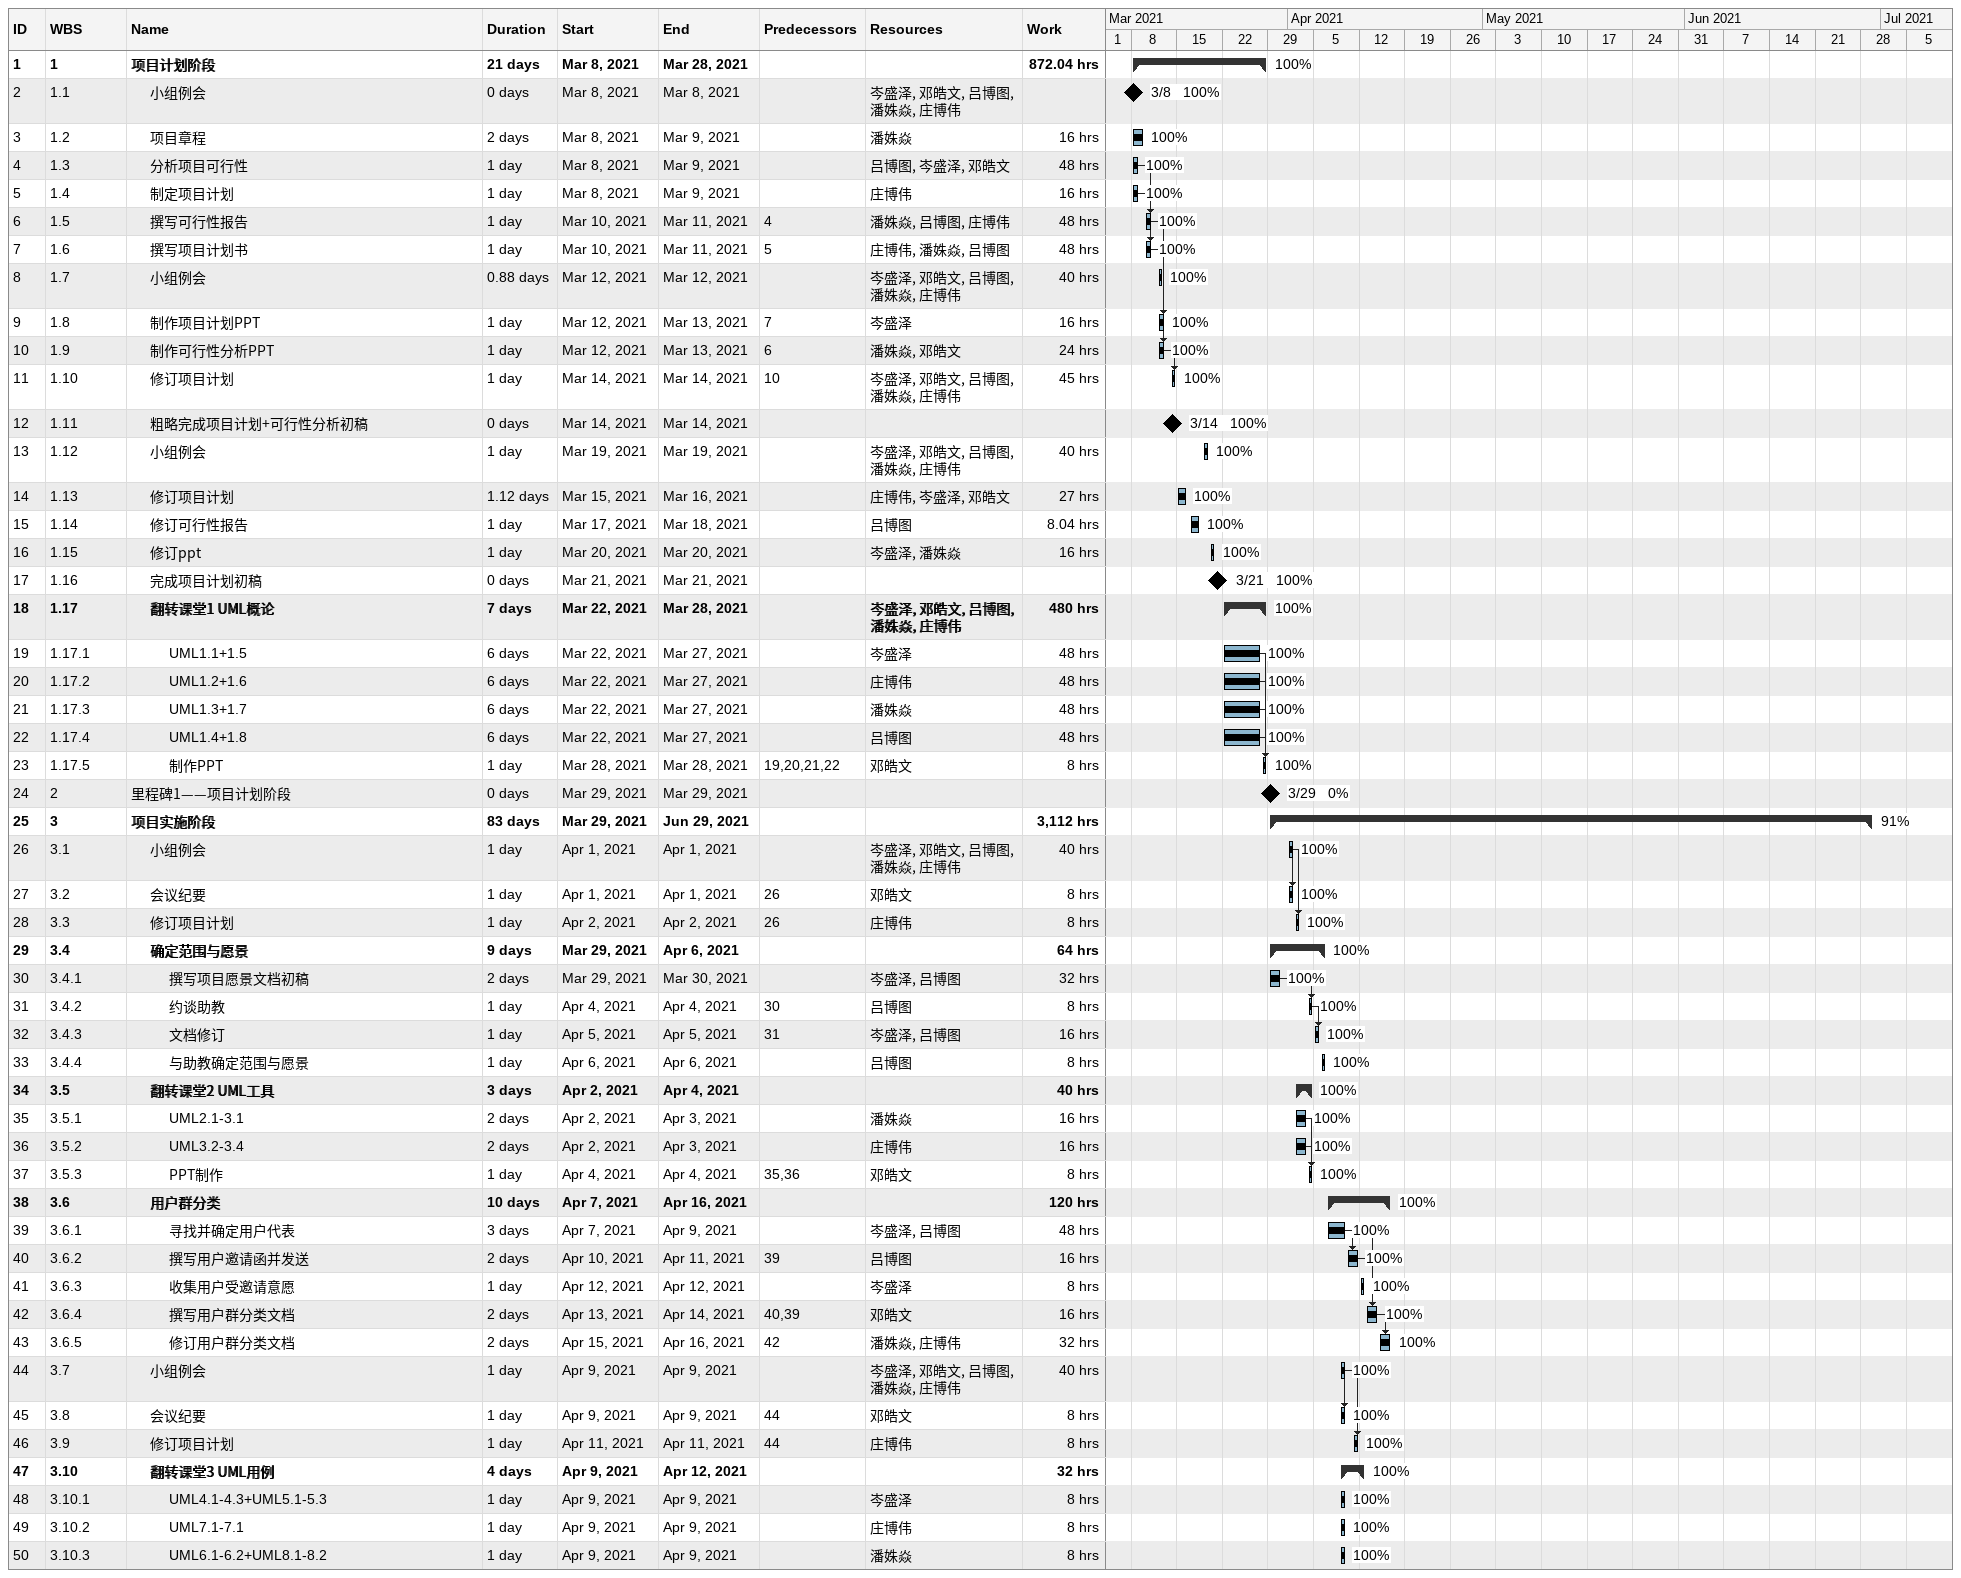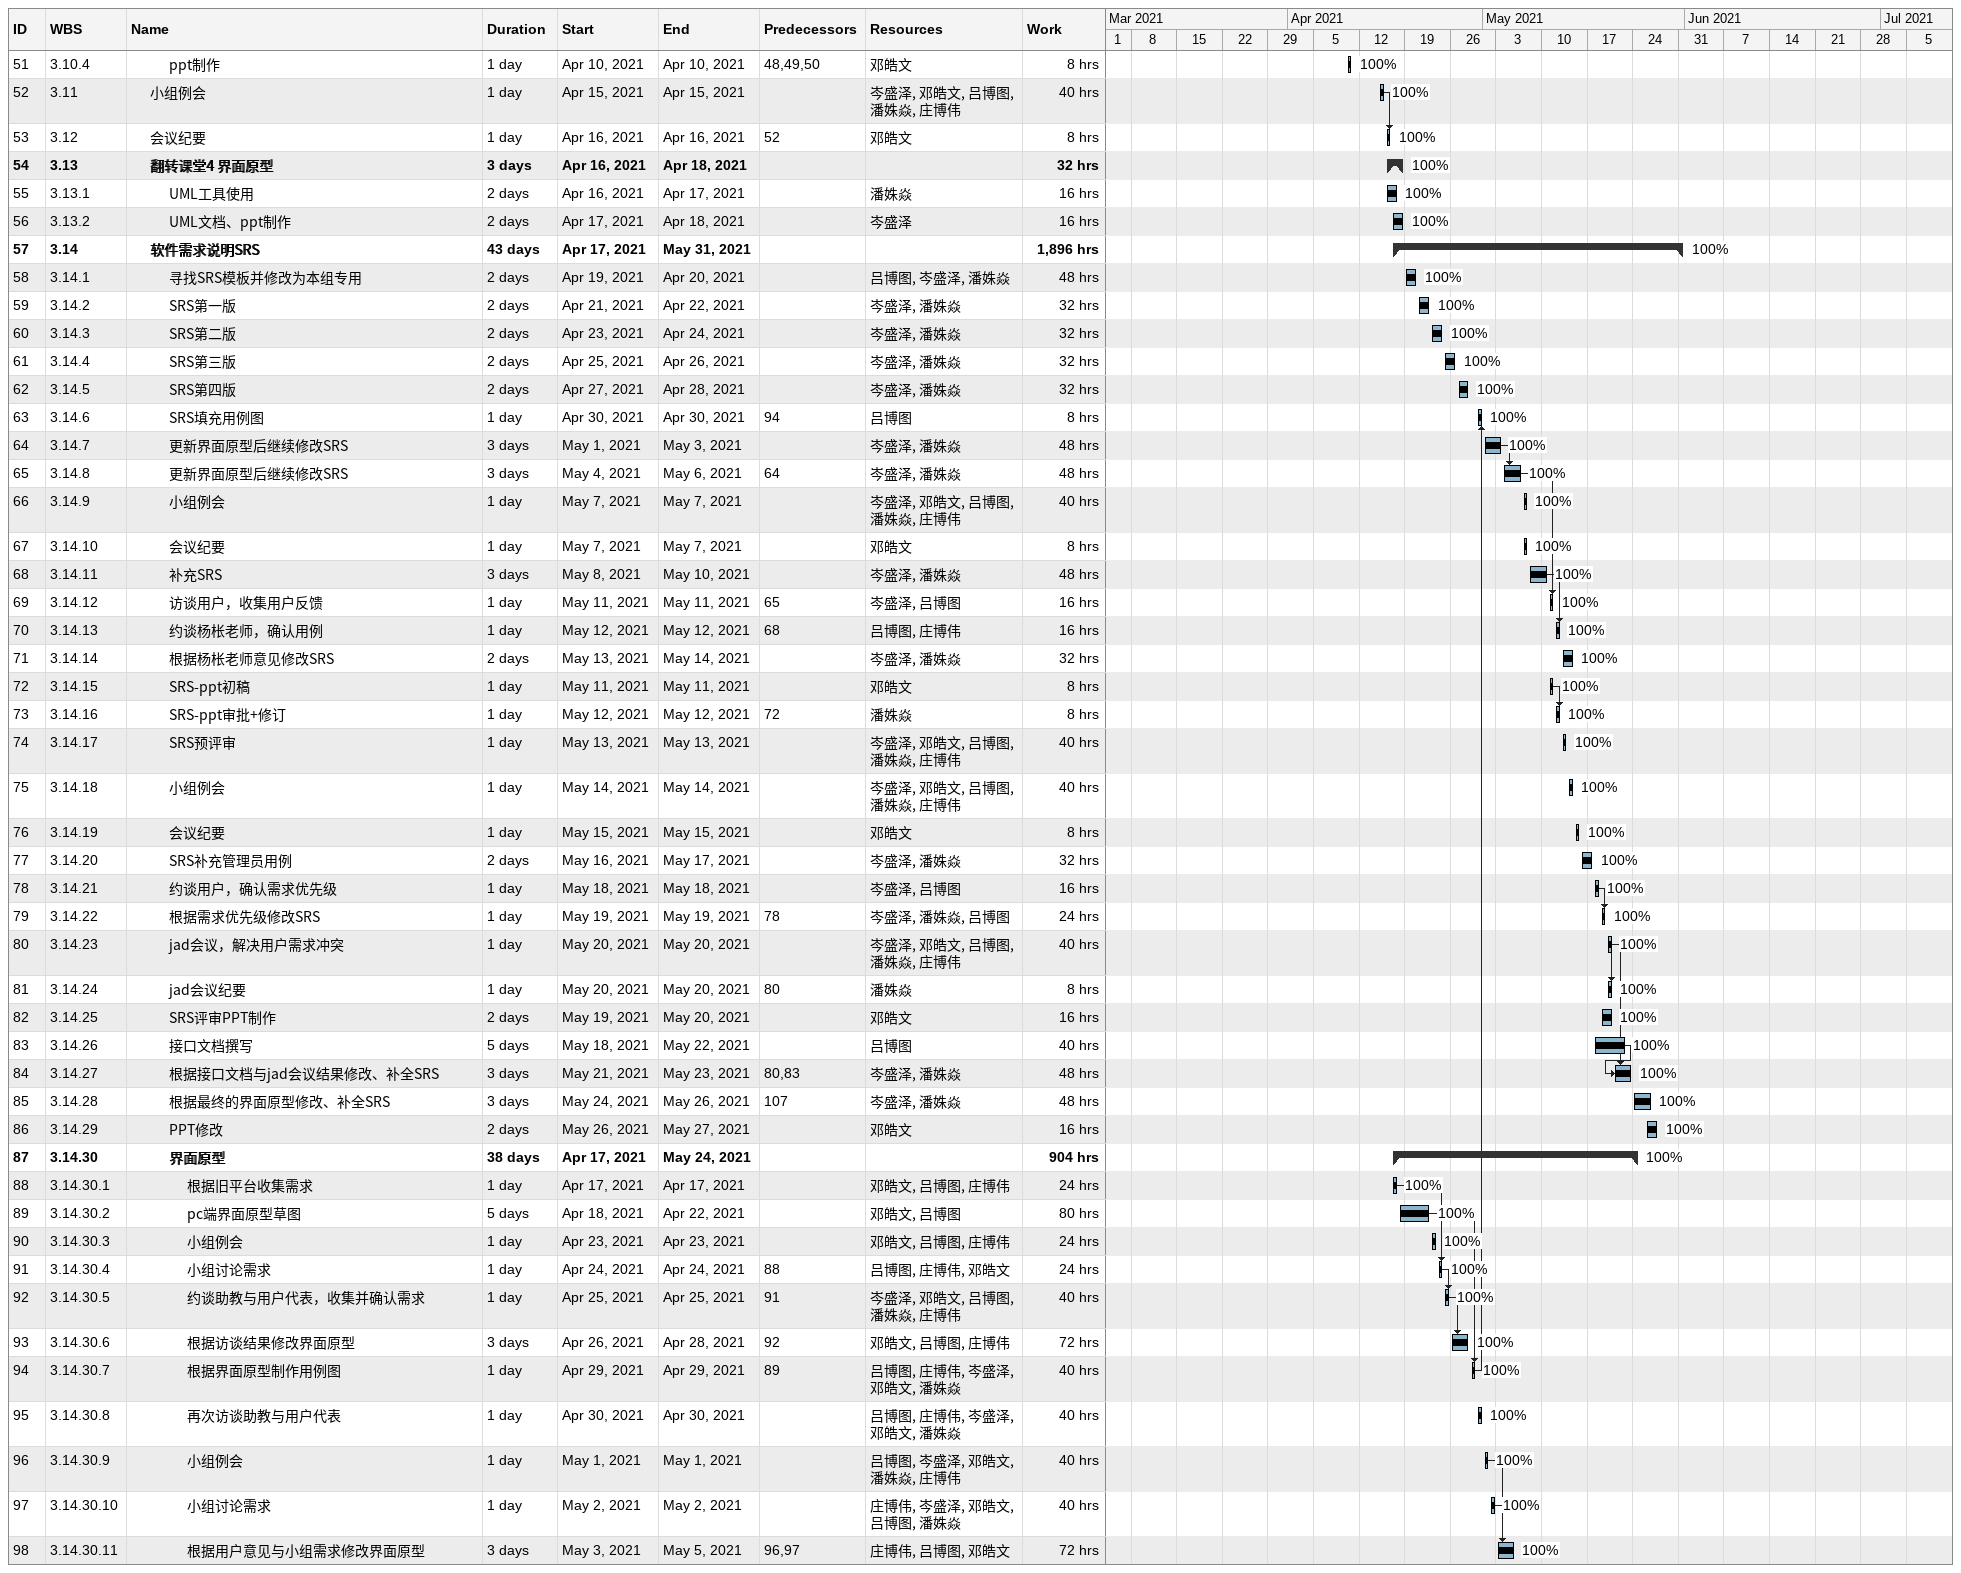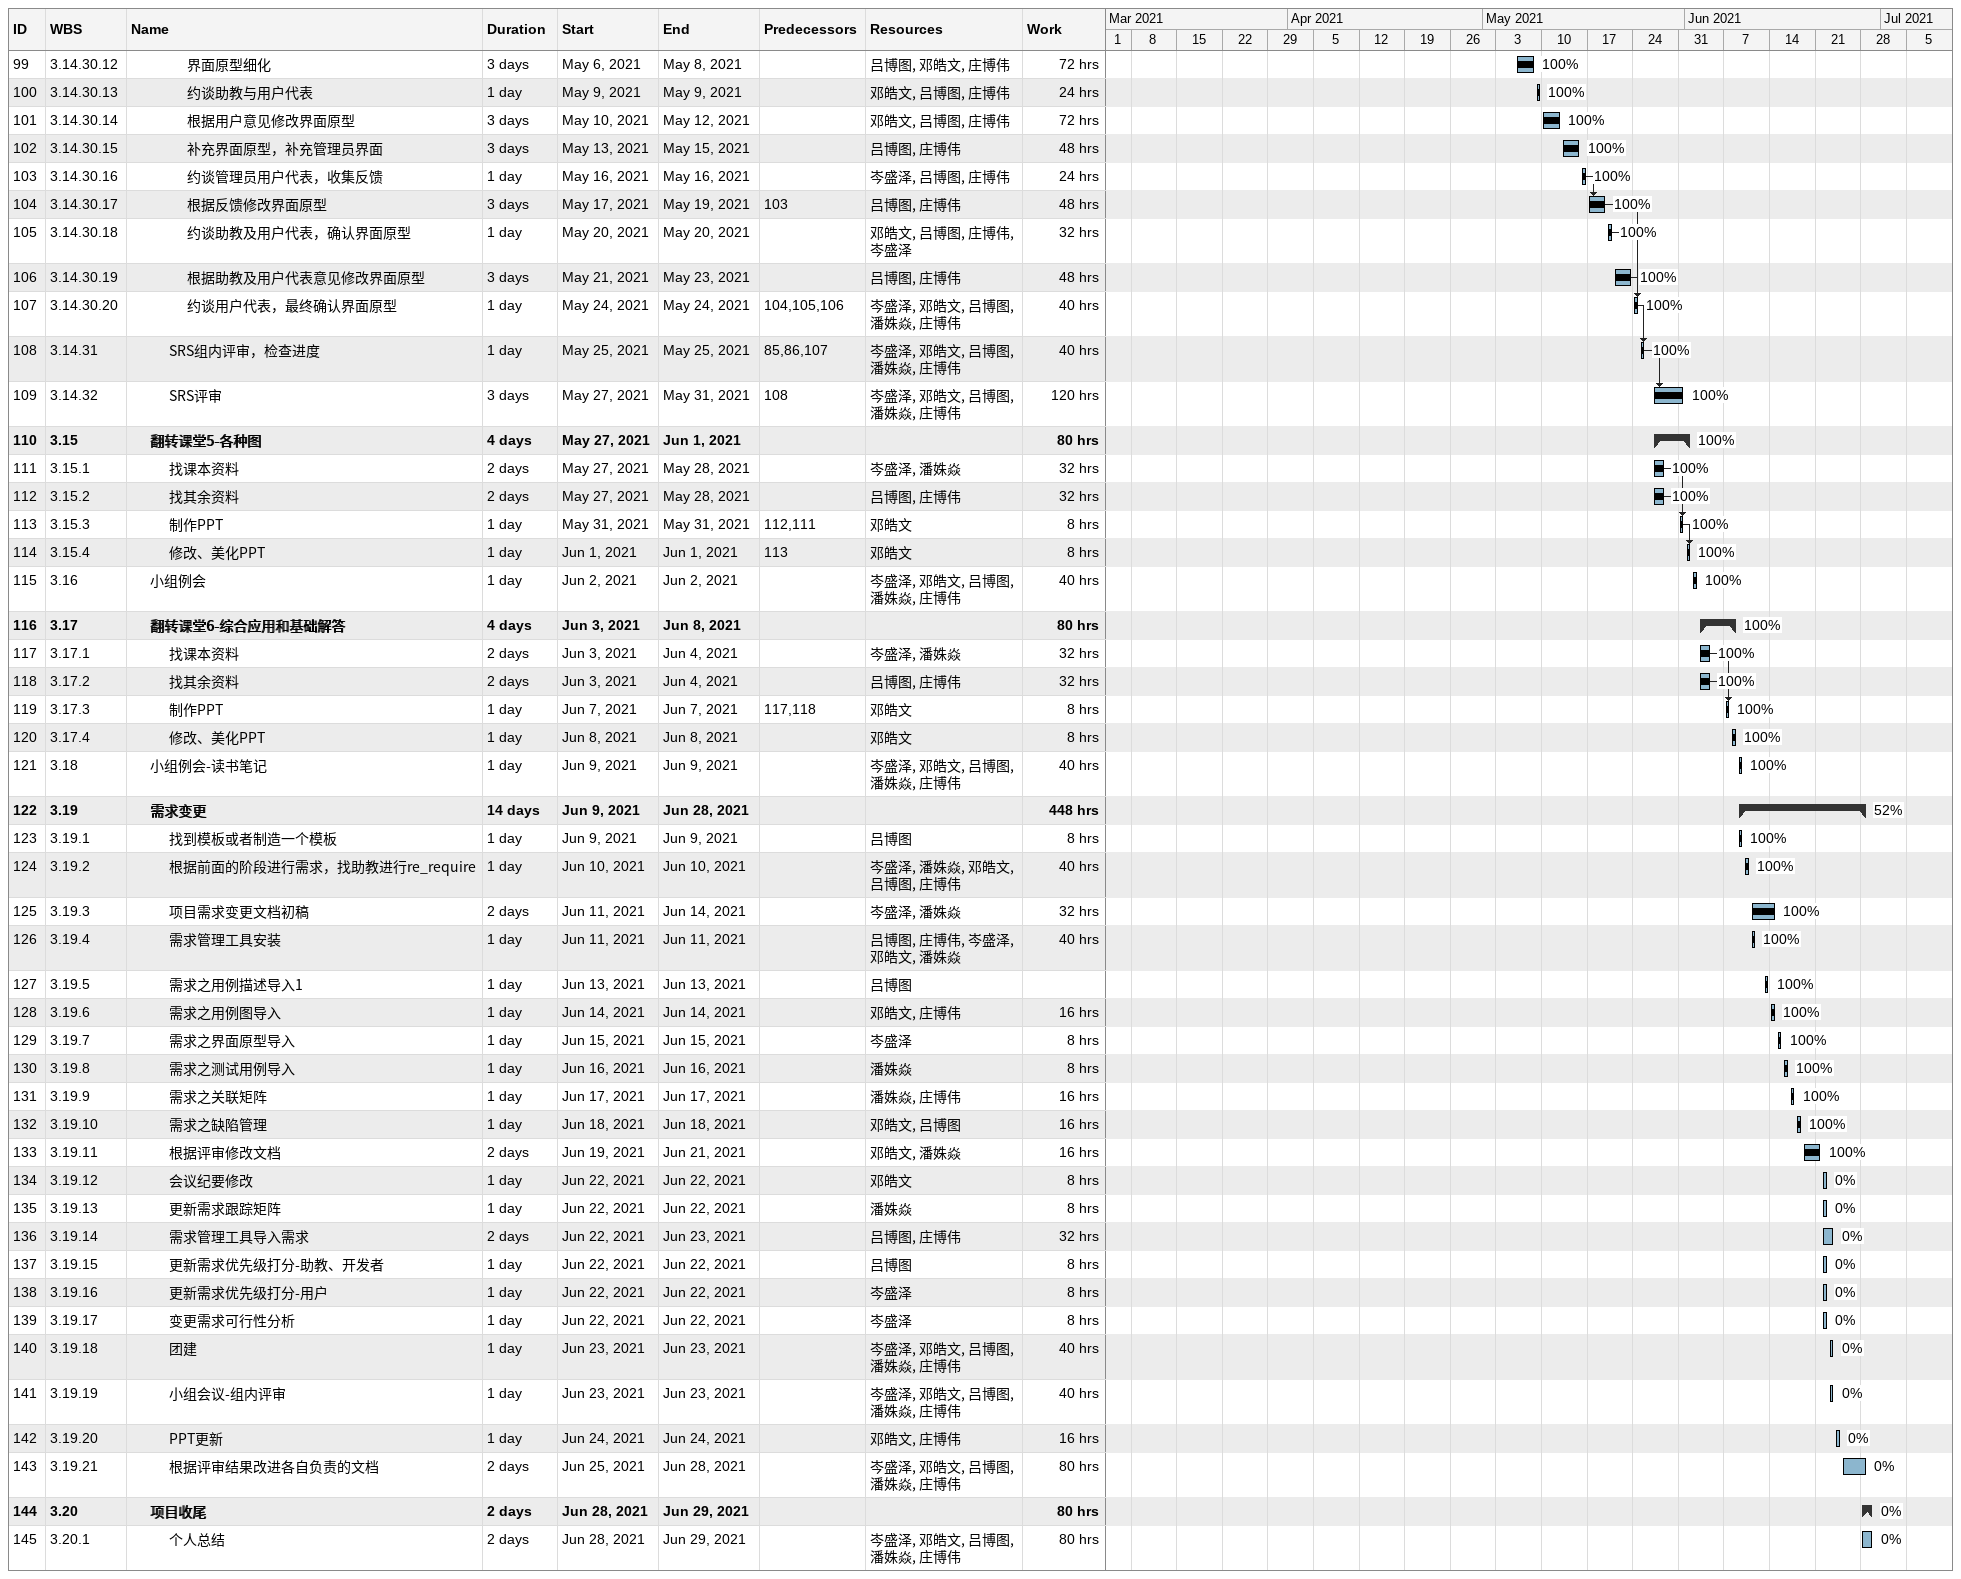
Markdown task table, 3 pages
| ID | WBS | Task | Duration | Start | Finish | Predecessors | Resources | % complete | Work (h) |
|---|---|---|---|---|---|---|---|---|---|
| 1 | 1 | **项目计划阶段** | 21d | 2021-03-08 | 2021-03-28 |  |  | 100 | 872.04 |
| 2 | 1.1 | 小组例会 | 0d | 2021-03-08 | 2021-03-08 |  | 岑盛泽, 邓皓文, 吕博图, 潘姝焱, 庄博伟 | 100 |  |
| 3 | 1.2 | 项目章程 | 2d | 2021-03-08 | 2021-03-09 |  | 潘姝焱 | 100 | 16 |
| 4 | 1.3 | 分析项目可行性 | 1d | 2021-03-08 | 2021-03-09 |  | 吕博图, 岑盛泽, 邓皓文 | 100 | 48 |
| 5 | 1.4 | 制定项目计划 | 1d | 2021-03-08 | 2021-03-09 |  | 庄博伟 | 100 | 16 |
| 6 | 1.5 | 撰写可行性报告 | 1d | 2021-03-10 | 2021-03-11 | 4 | 潘姝焱, 吕博图, 庄博伟 | 100 | 48 |
| 7 | 1.6 | 撰写项目计划书 | 1d | 2021-03-10 | 2021-03-11 | 5 | 庄博伟, 潘姝焱, 吕博图 | 100 | 48 |
| 8 | 1.7 | 小组例会 | 0.88d | 2021-03-12 | 2021-03-12 |  | 岑盛泽, 邓皓文, 吕博图, 潘姝焱, 庄博伟 | 100 | 40 |
| 9 | 1.8 | 制作项目计划PPT | 1d | 2021-03-12 | 2021-03-13 | 7 | 岑盛泽 | 100 | 16 |
| 10 | 1.9 | 制作可行性分析PPT | 1d | 2021-03-12 | 2021-03-13 | 6 | 潘姝焱, 邓皓文 | 100 | 24 |
| 11 | 1.10 | 修订项目计划 | 1d | 2021-03-14 | 2021-03-14 | 10 | 岑盛泽, 邓皓文, 吕博图, 潘姝焱, 庄博伟 | 100 | 45 |
| 12 | 1.11 | 粗略完成项目计划+可行性分析初稿 | 0d | 2021-03-14 | 2021-03-14 |  |  | 100 |  |
| 13 | 1.12 | 小组例会 | 1d | 2021-03-19 | 2021-03-19 |  | 岑盛泽, 邓皓文, 吕博图, 潘姝焱, 庄博伟 | 100 | 40 |
| 14 | 1.13 | 修订项目计划 | 1.12d | 2021-03-15 | 2021-03-16 |  | 庄博伟, 岑盛泽, 邓皓文 | 100 | 27 |
| 15 | 1.14 | 修订可行性报告 | 1d | 2021-03-17 | 2021-03-18 |  | 吕博图 | 100 | 8.04 |
| 16 | 1.15 | 修订ppt | 1d | 2021-03-20 | 2021-03-20 |  | 岑盛泽, 潘姝焱 | 100 | 16 |
| 17 | 1.16 | 完成项目计划初稿 | 0d | 2021-03-21 | 2021-03-21 |  |  | 100 |  |
| 18 | 1.17 | **翻转课堂1 UML概论** | 7d | 2021-03-22 | 2021-03-28 |  | 岑盛泽, 邓皓文, 吕博图, 潘姝焱, 庄博伟 | 100 | 480 |
| 19 | 1.17.1 | UML1.1+1.5 | 6d | 2021-03-22 | 2021-03-27 |  | 岑盛泽 | 100 | 48 |
| 20 | 1.17.2 | UML1.2+1.6 | 6d | 2021-03-22 | 2021-03-27 |  | 庄博伟 | 100 | 48 |
| 21 | 1.17.3 | UML1.3+1.7 | 6d | 2021-03-22 | 2021-03-27 |  | 潘姝焱 | 100 | 48 |
| 22 | 1.17.4 | UML1.4+1.8 | 6d | 2021-03-22 | 2021-03-27 |  | 吕博图 | 100 | 48 |
| 23 | 1.17.5 | 制作PPT | 1d | 2021-03-28 | 2021-03-28 | 19, 20, 21, 22 | 邓皓文 | 100 | 8 |
| 24 | 2 | 里程碑1——项目计划阶段 | 0d | 2021-03-29 | 2021-03-29 |  |  | 0 |  |
| 25 | 3 | **项目实施阶段** | 83d | 2021-03-29 | 2021-06-29 |  |  | 91 | 3112 |
| 26 | 3.1 | 小组例会 | 1d | 2021-04-01 | 2021-04-01 |  | 岑盛泽, 邓皓文, 吕博图, 潘姝焱, 庄博伟 | 100 | 40 |
| 27 | 3.2 | 会议纪要 | 1d | 2021-04-01 | 2021-04-01 | 26 | 邓皓文 | 100 | 8 |
| 28 | 3.3 | 修订项目计划 | 1d | 2021-04-02 | 2021-04-02 | 26 | 庄博伟 | 100 | 8 |
| 29 | 3.4 | **确定范围与愿景** | 9d | 2021-03-29 | 2021-04-06 |  |  | 100 | 64 |
| 30 | 3.4.1 | 撰写项目愿景文档初稿 | 2d | 2021-03-29 | 2021-03-30 |  | 岑盛泽, 吕博图 | 100 | 32 |
| 31 | 3.4.2 | 约谈助教 | 1d | 2021-04-04 | 2021-04-04 | 30 | 吕博图 | 100 | 8 |
| 32 | 3.4.3 | 文档修订 | 1d | 2021-04-05 | 2021-04-05 | 31 | 岑盛泽, 吕博图 | 100 | 16 |
| 33 | 3.4.4 | 与助教确定范围与愿景 | 1d | 2021-04-06 | 2021-04-06 |  | 吕博图 | 100 | 8 |
| 34 | 3.5 | **翻转课堂2 UML工具** | 3d | 2021-04-02 | 2021-04-04 |  |  | 100 | 40 |
| 35 | 3.5.1 | UML2.1-3.1 | 2d | 2021-04-02 | 2021-04-03 |  | 潘姝焱 | 100 | 16 |
| 36 | 3.5.2 | UML3.2-3.4 | 2d | 2021-04-02 | 2021-04-03 |  | 庄博伟 | 100 | 16 |
| 37 | 3.5.3 | PPT制作 | 1d | 2021-04-04 | 2021-04-04 | 35, 36 | 邓皓文 | 100 | 8 |
| 38 | 3.6 | **用户群分类** | 10d | 2021-04-07 | 2021-04-16 |  |  | 100 | 120 |
| 39 | 3.6.1 | 寻找并确定用户代表 | 3d | 2021-04-07 | 2021-04-09 |  | 岑盛泽, 吕博图 | 100 | 48 |
| 40 | 3.6.2 | 撰写用户邀请函并发送 | 2d | 2021-04-10 | 2021-04-11 | 39 | 吕博图 | 100 | 16 |
| 41 | 3.6.3 | 收集用户受邀请意愿 | 1d | 2021-04-12 | 2021-04-12 |  | 岑盛泽 | 100 | 8 |
| 42 | 3.6.4 | 撰写用户群分类文档 | 2d | 2021-04-13 | 2021-04-14 | 40, 39 | 邓皓文 | 100 | 16 |
| 43 | 3.6.5 | 修订用户群分类文档 | 2d | 2021-04-15 | 2021-04-16 | 42 | 潘姝焱, 庄博伟 | 100 | 32 |
| 44 | 3.7 | 小组例会 | 1d | 2021-04-09 | 2021-04-09 |  | 岑盛泽, 邓皓文, 吕博图, 潘姝焱, 庄博伟 | 100 | 40 |
| 45 | 3.8 | 会议纪要 | 1d | 2021-04-09 | 2021-04-09 | 44 | 邓皓文 | 100 | 8 |
| 46 | 3.9 | 修订项目计划 | 1d | 2021-04-11 | 2021-04-11 | 44 | 庄博伟 | 100 | 8 |
| 47 | 3.10 | **翻转课堂3 UML用例** | 4d | 2021-04-09 | 2021-04-12 |  |  | 100 | 32 |
| 48 | 3.10.1 | UML4.1-4.3+UML5.1-5.3 | 1d | 2021-04-09 | 2021-04-09 |  | 岑盛泽 | 100 | 8 |
| 49 | 3.10.2 | UML7.1-7.1 | 1d | 2021-04-09 | 2021-04-09 |  | 庄博伟 | 100 | 8 |
| 50 | 3.10.3 | UML6.1-6.2+UML8.1-8.2 | 1d | 2021-04-09 | 2021-04-09 |  | 潘姝焱 | 100 | 8 |
| 51 | 3.10.4 | ppt制作 | 1d | 2021-04-10 | 2021-04-10 | 48, 49, 50 | 邓皓文 | 100 | 8 |
| 52 | 3.11 | 小组例会 | 1d | 2021-04-15 | 2021-04-15 |  | 岑盛泽, 邓皓文, 吕博图, 潘姝焱, 庄博伟 | 100 | 40 |
| 53 | 3.12 | 会议纪要 | 1d | 2021-04-16 | 2021-04-16 | 52 | 邓皓文 | 100 | 8 |
| 54 | 3.13 | **翻转课堂4 界面原型** | 3d | 2021-04-16 | 2021-04-18 |  |  | 100 | 32 |
| 55 | 3.13.1 | UML工具使用 | 2d | 2021-04-16 | 2021-04-17 |  | 潘姝焱 | 100 | 16 |
| 56 | 3.13.2 | UML文档、ppt制作 | 2d | 2021-04-17 | 2021-04-18 |  | 岑盛泽 | 100 | 16 |
| 57 | 3.14 | **软件需求说明SRS** | 43d | 2021-04-17 | 2021-05-31 |  |  | 100 | 1896 |
| 58 | 3.14.1 | 寻找SRS模板并修改为本组专用 | 2d | 2021-04-19 | 2021-04-20 |  | 吕博图, 岑盛泽, 潘姝焱 | 100 | 48 |
| 59 | 3.14.2 | SRS第一版 | 2d | 2021-04-21 | 2021-04-22 |  | 岑盛泽, 潘姝焱 | 100 | 32 |
| 60 | 3.14.3 | SRS第二版 | 2d | 2021-04-23 | 2021-04-24 |  | 岑盛泽, 潘姝焱 | 100 | 32 |
| 61 | 3.14.4 | SRS第三版 | 2d | 2021-04-25 | 2021-04-26 |  | 岑盛泽, 潘姝焱 | 100 | 32 |
| 62 | 3.14.5 | SRS第四版 | 2d | 2021-04-27 | 2021-04-28 |  | 岑盛泽, 潘姝焱 | 100 | 32 |
| 63 | 3.14.6 | SRS填充用例图 | 1d | 2021-04-30 | 2021-04-30 | 94 | 吕博图 | 100 | 8 |
| 64 | 3.14.7 | 更新界面原型后继续修改SRS | 3d | 2021-05-01 | 2021-05-03 |  | 岑盛泽, 潘姝焱 | 100 | 48 |
| 65 | 3.14.8 | 更新界面原型后继续修改SRS | 3d | 2021-05-04 | 2021-05-06 | 64 | 岑盛泽, 潘姝焱 | 100 | 48 |
| 66 | 3.14.9 | 小组例会 | 1d | 2021-05-07 | 2021-05-07 |  | 岑盛泽, 邓皓文, 吕博图, 潘姝焱, 庄博伟 | 100 | 40 |
| 67 | 3.14.10 | 会议纪要 | 1d | 2021-05-07 | 2021-05-07 |  | 邓皓文 | 100 | 8 |
| 68 | 3.14.11 | 补充SRS | 3d | 2021-05-08 | 2021-05-10 |  | 岑盛泽, 潘姝焱 | 100 | 48 |
| 69 | 3.14.12 | 访谈用户，收集用户反馈 | 1d | 2021-05-11 | 2021-05-11 | 65 | 岑盛泽, 吕博图 | 100 | 16 |
| 70 | 3.14.13 | 约谈杨枨老师，确认用例 | 1d | 2021-05-12 | 2021-05-12 | 68 | 吕博图, 庄博伟 | 100 | 16 |
| 71 | 3.14.14 | 根据杨枨老师意见修改SRS | 2d | 2021-05-13 | 2021-05-14 |  | 岑盛泽, 潘姝焱 | 100 | 32 |
| 72 | 3.14.15 | SRS-ppt初稿 | 1d | 2021-05-11 | 2021-05-11 |  | 邓皓文 | 100 | 8 |
| 73 | 3.14.16 | SRS-ppt审批+修订 | 1d | 2021-05-12 | 2021-05-12 | 72 | 潘姝焱 | 100 | 8 |
| 74 | 3.14.17 | SRS预评审 | 1d | 2021-05-13 | 2021-05-13 |  | 岑盛泽, 邓皓文, 吕博图, 潘姝焱, 庄博伟 | 100 | 40 |
| 75 | 3.14.18 | 小组例会 | 1d | 2021-05-14 | 2021-05-14 |  | 岑盛泽, 邓皓文, 吕博图, 潘姝焱, 庄博伟 | 100 | 40 |
| 76 | 3.14.19 | 会议纪要 | 1d | 2021-05-15 | 2021-05-15 |  | 邓皓文 | 100 | 8 |
| 77 | 3.14.20 | SRS补充管理员用例 | 2d | 2021-05-16 | 2021-05-17 |  | 岑盛泽, 潘姝焱 | 100 | 32 |
| 78 | 3.14.21 | 约谈用户，确认需求优先级 | 1d | 2021-05-18 | 2021-05-18 |  | 岑盛泽, 吕博图 | 100 | 16 |
| 79 | 3.14.22 | 根据需求优先级修改SRS | 1d | 2021-05-19 | 2021-05-19 | 78 | 岑盛泽, 潘姝焱, 吕博图 | 100 | 24 |
| 80 | 3.14.23 | jad会议，解决用户需求冲突 | 1d | 2021-05-20 | 2021-05-20 |  | 岑盛泽, 邓皓文, 吕博图, 潘姝焱, 庄博伟 | 100 | 40 |
| 81 | 3.14.24 | jad会议纪要 | 1d | 2021-05-20 | 2021-05-20 | 80 | 潘姝焱 | 100 | 8 |
| 82 | 3.14.25 | SRS评审PPT制作 | 2d | 2021-05-19 | 2021-05-20 |  | 邓皓文 | 100 | 16 |
| 83 | 3.14.26 | 接口文档撰写 | 5d | 2021-05-18 | 2021-05-22 |  | 吕博图 | 100 | 40 |
| 84 | 3.14.27 | 根据接口文档与jad会议结果修改、补全SRS | 3d | 2021-05-21 | 2021-05-23 | 80, 83 | 岑盛泽, 潘姝焱 | 100 | 48 |
| 85 | 3.14.28 | 根据最终的界面原型修改、补全SRS | 3d | 2021-05-24 | 2021-05-26 | 107 | 岑盛泽, 潘姝焱 | 100 | 48 |
| 86 | 3.14.29 | PPT修改 | 2d | 2021-05-26 | 2021-05-27 |  | 邓皓文 | 100 | 16 |
| 87 | 3.14.30 | **界面原型** | 38d | 2021-04-17 | 2021-05-24 |  |  | 100 | 904 |
| 88 | 3.14.30.1 | 根据旧平台收集需求 | 1d | 2021-04-17 | 2021-04-17 |  | 邓皓文, 吕博图, 庄博伟 | 100 | 24 |
| 89 | 3.14.30.2 | pc端界面原型草图 | 5d | 2021-04-18 | 2021-04-22 |  | 邓皓文, 吕博图 | 100 | 80 |
| 90 | 3.14.30.3 | 小组例会 | 1d | 2021-04-23 | 2021-04-23 |  | 邓皓文, 吕博图, 庄博伟 | 100 | 24 |
| 91 | 3.14.30.4 | 小组讨论需求 | 1d | 2021-04-24 | 2021-04-24 | 88 | 吕博图, 庄博伟, 邓皓文 | 100 | 24 |
| 92 | 3.14.30.5 | 约谈助教与用户代表，收集并确认需求 | 1d | 2021-04-25 | 2021-04-25 | 91 | 岑盛泽, 邓皓文, 吕博图, 潘姝焱, 庄博伟 | 100 | 40 |
| 93 | 3.14.30.6 | 根据访谈结果修改界面原型 | 3d | 2021-04-26 | 2021-04-28 | 92 | 邓皓文, 吕博图, 庄博伟 | 100 | 72 |
| 94 | 3.14.30.7 | 根据界面原型制作用例图 | 1d | 2021-04-29 | 2021-04-29 | 89 | 吕博图, 庄博伟, 岑盛泽, 邓皓文, 潘姝焱 | 100 | 40 |
| 95 | 3.14.30.8 | 再次访谈助教与用户代表 | 1d | 2021-04-30 | 2021-04-30 |  | 吕博图, 庄博伟, 岑盛泽, 邓皓文, 潘姝焱 | 100 | 40 |
| 96 | 3.14.30.9 | 小组例会 | 1d | 2021-05-01 | 2021-05-01 |  | 吕博图, 岑盛泽, 邓皓文, 潘姝焱, 庄博伟 | 100 | 40 |
| 97 | 3.14.30.10 | 小组讨论需求 | 1d | 2021-05-02 | 2021-05-02 |  | 庄博伟, 岑盛泽, 邓皓文, 吕博图, 潘姝焱 | 100 | 40 |
| 98 | 3.14.30.11 | 根据用户意见与小组需求修改界面原型 | 3d | 2021-05-03 | 2021-05-05 | 96, 97 | 庄博伟, 吕博图, 邓皓文 | 100 | 72 |
| 99 | 3.14.30.12 | 界面原型细化 | 3d | 2021-05-06 | 2021-05-08 |  | 吕博图, 邓皓文, 庄博伟 | 100 | 72 |
| 100 | 3.14.30.13 | 约谈助教与用户代表 | 1d | 2021-05-09 | 2021-05-09 |  | 邓皓文, 吕博图, 庄博伟 | 100 | 24 |
| 101 | 3.14.30.14 | 根据用户意见修改界面原型 | 3d | 2021-05-10 | 2021-05-12 |  | 邓皓文, 吕博图, 庄博伟 | 100 | 72 |
| 102 | 3.14.30.15 | 补充界面原型，补充管理员界面 | 3d | 2021-05-13 | 2021-05-15 |  | 吕博图, 庄博伟 | 100 | 48 |
| 103 | 3.14.30.16 | 约谈管理员用户代表，收集反馈 | 1d | 2021-05-16 | 2021-05-16 |  | 岑盛泽, 吕博图, 庄博伟 | 100 | 24 |
| 104 | 3.14.30.17 | 根据反馈修改界面原型 | 3d | 2021-05-17 | 2021-05-19 | 103 | 吕博图, 庄博伟 | 100 | 48 |
| 105 | 3.14.30.18 | 约谈助教及用户代表，确认界面原型 | 1d | 2021-05-20 | 2021-05-20 |  | 邓皓文, 吕博图, 庄博伟, 岑盛泽 | 100 | 32 |
| 106 | 3.14.30.19 | 根据助教及用户代表意见修改界面原型 | 3d | 2021-05-21 | 2021-05-23 |  | 吕博图, 庄博伟 | 100 | 48 |
| 107 | 3.14.30.20 | 约谈用户代表，最终确认界面原型 | 1d | 2021-05-24 | 2021-05-24 | 104, 105, 106 | 岑盛泽, 邓皓文, 吕博图, 潘姝焱, 庄博伟 | 100 | 40 |
| 108 | 3.14.31 | SRS组内评审，检查进度 | 1d | 2021-05-25 | 2021-05-25 | 85, 86, 107 | 岑盛泽, 邓皓文, 吕博图, 潘姝焱, 庄博伟 | 100 | 40 |
| 109 | 3.14.32 | SRS评审 | 3d | 2021-05-27 | 2021-05-31 | 108 | 岑盛泽, 邓皓文, 吕博图, 潘姝焱, 庄博伟 | 100 | 120 |
| 110 | 3.15 | **翻转课堂5-各种图** | 4d | 2021-05-27 | 2021-06-01 |  |  | 100 | 80 |
| 111 | 3.15.1 | 找课本资料 | 2d | 2021-05-27 | 2021-05-28 |  | 岑盛泽, 潘姝焱 | 100 | 32 |
| 112 | 3.15.2 | 找其余资料 | 2d | 2021-05-27 | 2021-05-28 |  | 吕博图, 庄博伟 | 100 | 32 |
| 113 | 3.15.3 | 制作PPT | 1d | 2021-05-31 | 2021-05-31 | 112, 111 | 邓皓文 | 100 | 8 |
| 114 | 3.15.4 | 修改、美化PPT | 1d | 2021-06-01 | 2021-06-01 | 113 | 邓皓文 | 100 | 8 |
| 115 | 3.16 | 小组例会 | 1d | 2021-06-02 | 2021-06-02 |  | 岑盛泽, 邓皓文, 吕博图, 潘姝焱, 庄博伟 | 100 | 40 |
| 116 | 3.17 | **翻转课堂6-综合应用和基础解答** | 4d | 2021-06-03 | 2021-06-08 |  |  | 100 | 80 |
| 117 | 3.17.1 | 找课本资料 | 2d | 2021-06-03 | 2021-06-04 |  | 岑盛泽, 潘姝焱 | 100 | 32 |
| 118 | 3.17.2 | 找其余资料 | 2d | 2021-06-03 | 2021-06-04 |  | 吕博图, 庄博伟 | 100 | 32 |
| 119 | 3.17.3 | 制作PPT | 1d | 2021-06-07 | 2021-06-07 | 117, 118 | 邓皓文 | 100 | 8 |
| 120 | 3.17.4 | 修改、美化PPT | 1d | 2021-06-08 | 2021-06-08 |  | 邓皓文 | 100 | 8 |
| 121 | 3.18 | 小组例会-读书笔记 | 1d | 2021-06-09 | 2021-06-09 |  | 岑盛泽, 邓皓文, 吕博图, 潘姝焱, 庄博伟 | 100 | 40 |
| 122 | 3.19 | **需求变更** | 14d | 2021-06-09 | 2021-06-28 |  |  | 52 | 448 |
| 123 | 3.19.1 | 找到模板或者制造一个模板 | 1d | 2021-06-09 | 2021-06-09 |  | 吕博图 | 100 | 8 |
| 124 | 3.19.2 | 根据前面的阶段进行需求，找助教进行re_require | 1d | 2021-06-10 | 2021-06-10 |  | 岑盛泽, 潘姝焱, 邓皓文, 吕博图, 庄博伟 | 100 | 40 |
| 125 | 3.19.3 | 项目需求变更文档初稿 | 2d | 2021-06-11 | 2021-06-14 |  | 岑盛泽, 潘姝焱 | 100 | 32 |
| 126 | 3.19.4 | 需求管理工具安装 | 1d | 2021-06-11 | 2021-06-11 |  | 吕博图, 庄博伟, 岑盛泽, 邓皓文, 潘姝焱 | 100 | 40 |
| 127 | 3.19.5 | 需求之用例描述导入1 | 1d | 2021-06-13 | 2021-06-13 |  | 吕博图 | 100 |  |
| 128 | 3.19.6 | 需求之用例图导入 | 1d | 2021-06-14 | 2021-06-14 |  | 邓皓文, 庄博伟 | 100 | 16 |
| 129 | 3.19.7 | 需求之界面原型导入 | 1d | 2021-06-15 | 2021-06-15 |  | 岑盛泽 | 100 | 8 |
| 130 | 3.19.8 | 需求之测试用例导入 | 1d | 2021-06-16 | 2021-06-16 |  | 潘姝焱 | 100 | 8 |
| 131 | 3.19.9 | 需求之关联矩阵 | 1d | 2021-06-17 | 2021-06-17 |  | 潘姝焱, 庄博伟 | 100 | 16 |
| 132 | 3.19.10 | 需求之缺陷管理 | 1d | 2021-06-18 | 2021-06-18 |  | 邓皓文, 吕博图 | 100 | 16 |
| 133 | 3.19.11 | 根据评审修改文档 | 2d | 2021-06-19 | 2021-06-21 |  | 邓皓文, 潘姝焱 | 100 | 16 |
| 134 | 3.19.12 | 会议纪要修改 | 1d | 2021-06-22 | 2021-06-22 |  | 邓皓文 | 0 | 8 |
| 135 | 3.19.13 | 更新需求跟踪矩阵 | 1d | 2021-06-22 | 2021-06-22 |  | 潘姝焱 | 0 | 8 |
| 136 | 3.19.14 | 需求管理工具导入需求 | 2d | 2021-06-22 | 2021-06-23 |  | 吕博图, 庄博伟 | 0 | 32 |
| 137 | 3.19.15 | 更新需求优先级打分-助教、开发者 | 1d | 2021-06-22 | 2021-06-22 |  | 吕博图 | 0 | 8 |
| 138 | 3.19.16 | 更新需求优先级打分-用户 | 1d | 2021-06-22 | 2021-06-22 |  | 岑盛泽 | 0 | 8 |
| 139 | 3.19.17 | 变更需求可行性分析 | 1d | 2021-06-22 | 2021-06-22 |  | 岑盛泽 | 0 | 8 |
| 140 | 3.19.18 | 团建 | 1d | 2021-06-23 | 2021-06-23 |  | 岑盛泽, 邓皓文, 吕博图, 潘姝焱, 庄博伟 | 0 | 40 |
| 141 | 3.19.19 | 小组会议-组内评审 | 1d | 2021-06-23 | 2021-06-23 |  | 岑盛泽, 邓皓文, 吕博图, 潘姝焱, 庄博伟 | 0 | 40 |
| 142 | 3.19.20 | PPT更新 | 1d | 2021-06-24 | 2021-06-24 |  | 邓皓文, 庄博伟 | 0 | 16 |
| 143 | 3.19.21 | 根据评审结果改进各自负责的文档 | 2d | 2021-06-25 | 2021-06-28 |  | 岑盛泽, 邓皓文, 吕博图, 潘姝焱, 庄博伟 | 0 | 80 |
| 144 | 3.20 | **项目收尾** | 2d | 2021-06-28 | 2021-06-29 |  |  | 0 | 80 |
| 145 | 3.20.1 | 个人总结 | 2d | 2021-06-28 | 2021-06-29 |  | 岑盛泽, 邓皓文, 吕博图, 潘姝焱, 庄博伟 | 0 | 80 |
